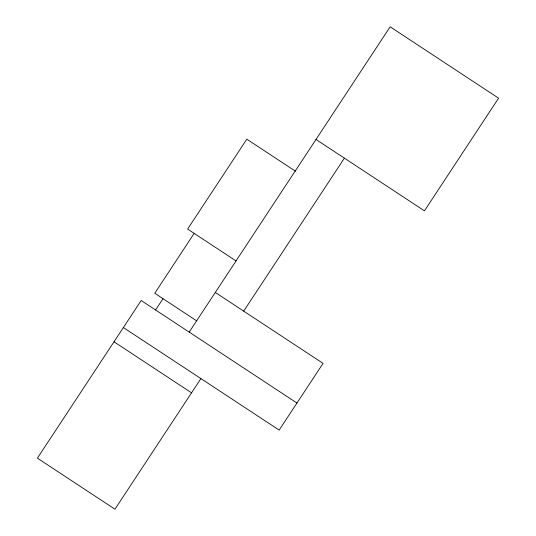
<?xml version="1.0" encoding="UTF-8"?>
<svg xmlns="http://www.w3.org/2000/svg" width="536" height="536" viewBox="0 0 536 536"><rect width="100%" height="100%" fill="white"/><g stroke="black" fill="none" stroke-linecap="round" stroke-linejoin="round"><path stroke-width="0.8" d="M194.166 233.374L154.75 293.259L196.618 320.816M155.567 309.969L162.998 298.686M189.188 332.099L390.154 26.8L498.594 98.182L424.438 210.842L315.992 139.454M243.692 311.135L344.393 158.147M200.913 378.597L114.945 509.2L37.406 458.159L141.182 300.502L296.957 403.038M295.43 171.178L246.808 139.172L187.634 229.073L236.034 260.932M215.291 292.442L323.061 363.381L279.149 430.093L123.374 327.556M114.001 341.787L191.546 392.834"/></g></svg>
